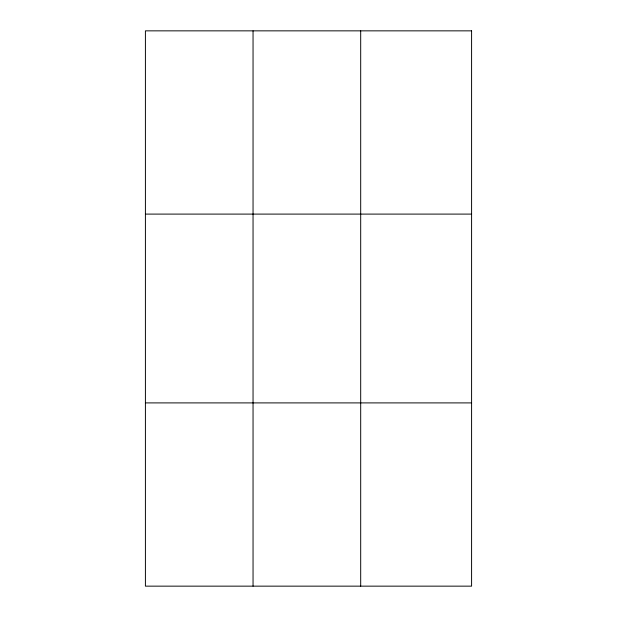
<?xml version="1.0" encoding="UTF-8"?>
<svg xmlns="http://www.w3.org/2000/svg" width="617" height="617" viewBox="0 0 617 617"><rect width="100%" height="100%" fill="white"/><g stroke="black" fill="none" stroke-linecap="round" stroke-linejoin="round"><path stroke-width="0.93" d="M253.047 586.15L253.047 30.85M360.69 586.15L360.69 30.85M145.411 214.099L471.589 214.099M145.411 402.901L471.589 402.901M471.589 30.85L471.589 586.15L145.411 586.15L145.411 30.85L471.589 30.85"/></g></svg>
